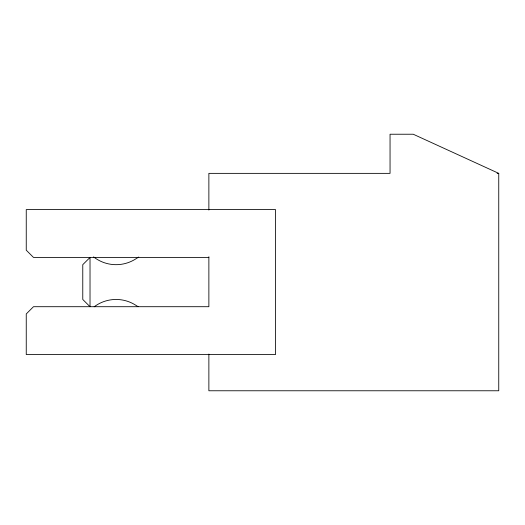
<?xml version="1.0" encoding="UTF-8"?>
<svg xmlns="http://www.w3.org/2000/svg" width="525" height="525" viewBox="0 0 525 525"><rect width="100%" height="100%" fill="white"/><g stroke="black" fill="none" stroke-linecap="round" stroke-linejoin="round"><path stroke-width="0.79" d="M138.777 257.033L135.332 259.179A36.428 36.428 0 0 1 93.562 256.876M497.116 173.362L498.75 173.362L498.75 390.771L208.871 390.771L208.871 354.067M208.871 257.427L33.495 257.427L26.25 250.182L26.25 209.6L275.546 209.6L275.546 354.539L26.25 354.539L26.25 313.95L33.495 306.705L208.871 306.705L208.871 256.705M498.75 173.362L413.234 134.229L390.049 134.229L390.049 173.362L208.871 173.362L208.871 210.066M138.088 306.672L135.332 304.959A36.428 36.428 0 0 0 94.152 306.803M90.024 257.427L82.773 264.672L82.773 299.46L90.024 306.705L90.024 257.427"/></g></svg>
